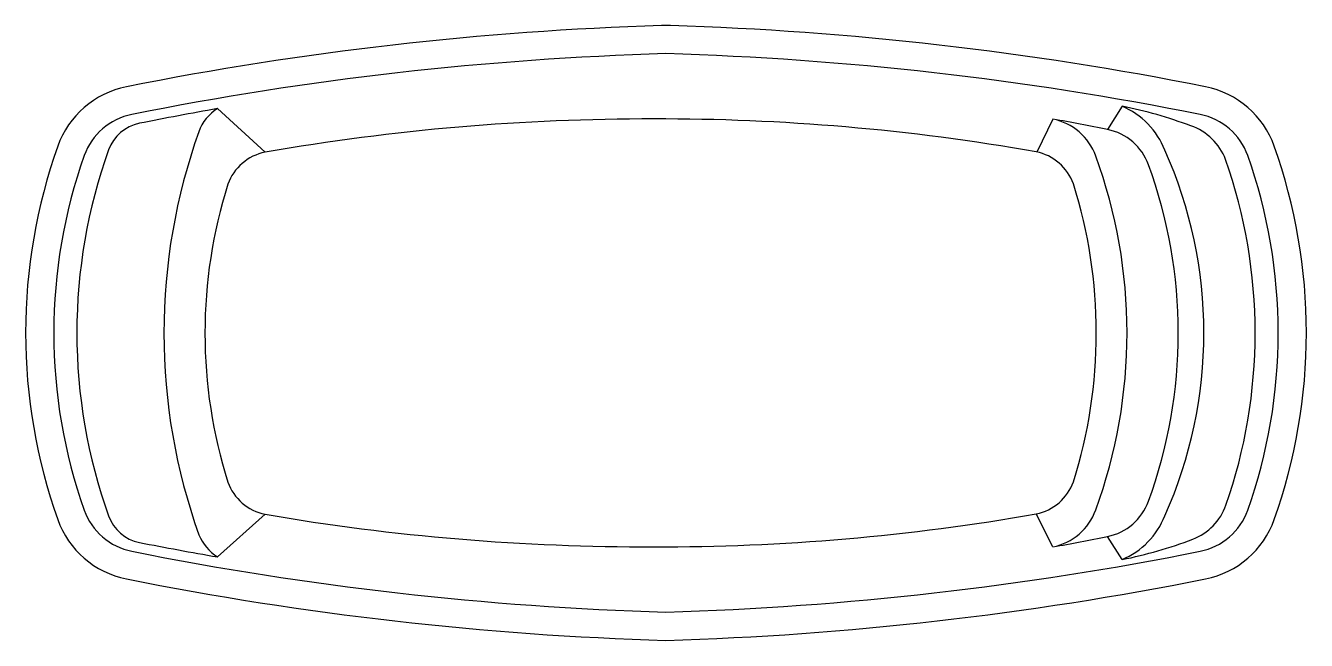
# Model space of a CAD drawing. Header units: millimetres. Extents: x -1.39 to 3.61, y 9.91 to 12.31.
import ezdxf

# ---------------------------------------------------------------- set-up
doc = ezdxf.new("R2010")
doc.units = ezdxf.units.MM
doc.header["$LTSCALE"] = 10
doc.layers.add('piscinas_igui', color=3, linetype='Continuous')

msp = doc.modelspace()

# ---------------------------------------------------------------- linework, layer by layer
at = {"layer": 'piscinas_igui', "color": 2}
for p, q in [((-0.646, 11.9886), (-0.4601, 11.8186)), ((2.8855, 11.9981), (2.8294, 11.9069)), ((-0.646, 10.2386), (-0.4601, 10.4051)), ((2.8855, 10.2281), (2.8293, 10.3184))]:
    msp.add_line(p, q, dxfattribs=at)
at = {"layer": 'piscinas_igui', "color": 1}
for p, q in [((2.6156, 11.9477), (2.5528, 11.8189)), ((2.6155, 10.2776), (2.5505, 10.4064))]:
    msp.add_line(p, q, dxfattribs=at)
at = {"layer": 'piscinas_igui'}
for points in [[(1.0879, 12.3127, 0.04183), (-1.0015, 12.0736, 0.262985), (-1.2696, 11.8422, 0.085209), (-1.3948, 11.1132, 0.085209), (-1.2696, 10.3842, 0.262985), (-1.0015, 10.1528, 0.041973), (1.1052, 9.9127, 0.041973), (3.2119, 10.1528, 0.262985), (3.4801, 10.3842, 0.085209), (3.6052, 11.1132, 0.085209), (3.4801, 11.8422, 0.262985), (3.2119, 12.0736, 0.04183), (1.1225, 12.3127)], [(3.4952, 11.1132, 0.085177), (3.3765, 11.8053, 0.262736), (3.1903, 11.9657, 0.04211), (1.1052, 12.2032, 0.04211), (-0.9799, 11.9657, 0.262736), (-1.166, 11.8053, 0.085177), (-1.2848, 11.1132, 0.085177), (-1.166, 10.4211, 0.262736), (-0.9799, 10.2606, 0.04211), (1.1052, 10.0232, 0.04211), (3.1903, 10.2606, 0.262736), (3.3765, 10.4211, 0.085177)]]:
    msp.add_lwpolyline(points, format="xyb", close=True, dxfattribs=at)
at = {"layer": 'piscinas_igui', "color": 2}
for points in [[(-0.646, 11.9886, 0.005684), (-0.9503, 11.9313, 0.262555), (-1.0709, 11.8274, 0.086139), (-1.1948, 11.1132, 0.086139), (-1.0709, 10.3989, 0.262555), (-0.9503, 10.295, 0.005487), (-0.646, 10.2386, 0.005583)], [(-0.646, 11.9886, 0.166801), (-0.7185, 11.8984, 0.086045), (-0.8549, 11.1119, 0.086045), (-0.7185, 10.3253, 0.152715), (-0.646, 10.2386, 0.157456)], [(2.8855, 10.2281, 0.041086), (3.1618, 10.3078, 0.221522), (3.2914, 10.441, 0.084129), (3.4052, 11.1131, 0.084751), (3.2897, 11.7899, 0.225464), (3.1541, 11.9213, 0.039914), (2.8855, 11.9981)], [(2.8855, 10.2281, 0.199864), (3.0528, 10.3993, 0.213514), (3.0528, 11.8269, 0.199864), (2.8855, 11.9981)]]:
    msp.add_lwpolyline(points, format="xyb", dxfattribs=at)
at = {"layer": 'piscinas_igui', "color": 1}
msp.add_lwpolyline([(2.7852, 11.1132, 0.07658), (2.6958, 11.6946, 0.262985), (2.5505, 11.8199, 0.044294), (1.0581, 11.9482, 0.043546), (-0.4601, 11.8186, 0.262985), (-0.6053, 11.6933, 0.07658), (-0.6948, 11.1119, 0.07658), (-0.6053, 10.5304, 0.262985), (-0.4601, 10.4051, 0.043553), (1.0581, 10.2782, 0.044294), (2.5505, 10.4064, 0.262985), (2.6958, 10.5317, 0.07658)], format="xyb", close=True, dxfattribs=at)
for points in [[(2.6155, 10.2776, 0.262853), (2.7828, 10.4219, 0.087838), (2.9052, 11.1131, 0.087951), (2.7829, 11.8034, 0.262853), (2.6156, 11.9477)], [(2.616, 10.2777, 0.004362), (2.8293, 10.3184, 0.262853), (2.9887, 10.4559, 0.087977), (3.1052, 11.1131, 0.088096), (2.9888, 11.7694, 0.262853), (2.8294, 11.9069, 0.004369), (2.6158, 11.9477, 0.004369)]]:
    msp.add_lwpolyline(points, format="xyb", dxfattribs=at)

doc.saveas('drawing.dxf')
